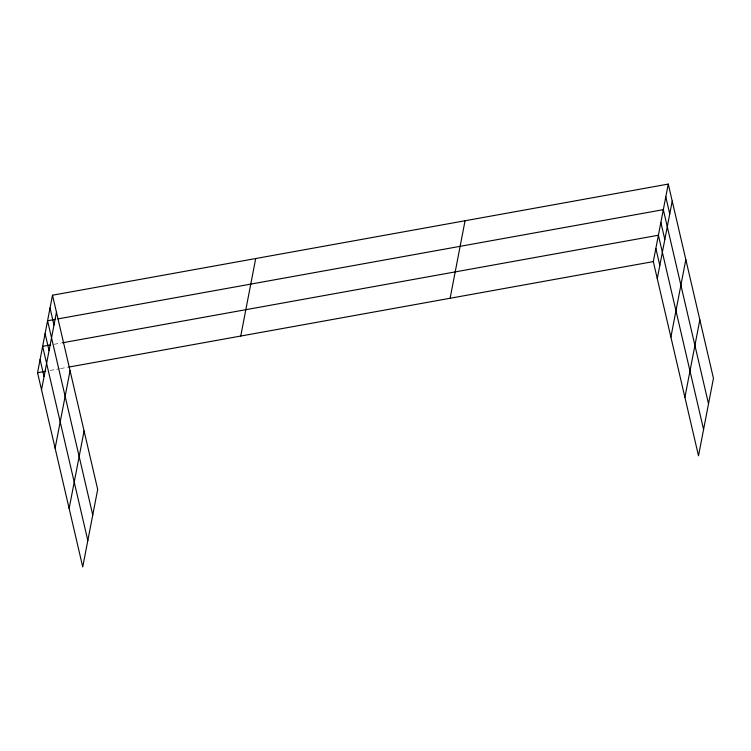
<?xml version="1.0" encoding="UTF-8"?>
<svg xmlns="http://www.w3.org/2000/svg" width="751" height="751" viewBox="0 0 751 751"><rect width="100%" height="100%" fill="white"/><g stroke="black" fill="none" stroke-linecap="round" stroke-linejoin="round"><path stroke-width="0.56" stroke-dasharray="3.75 2.82" d="M54.175 344.277L61.103 343.029M50.251 370.421L59.489 368.75M60.643 368.544L67.571 367.295"/><path stroke-width="1.13" d="M52.495 295.209L97.686 489.408L82.741 566.921L37.55 372.712L52.495 295.209L668.259 184.079L713.45 378.288L698.505 455.791L653.314 261.592L668.259 184.079M41.521 389.76L56.466 312.256M55.123 448.225L70.068 370.712M69.139 508.455L84.084 430.952M240.752 336.044L255.697 258.532M450.112 298.26L465.057 220.747M657.275 278.64L672.22 201.127M670.887 337.096L685.832 259.593M684.903 397.335L699.848 319.823M55.649 319.325L47.566 320.78L92.758 514.989M57.958 318.903L663.321 209.66L708.522 403.869M50.711 344.906L42.629 346.361L87.829 540.57M62.258 342.822L658.392 235.232L703.584 429.441M37.55 372.712L45.633 371.257M68.726 367.089L653.314 261.592M665.79 196.865L669.761 213.913M660.861 222.446L664.823 239.494M655.848 248.412L659.819 265.46M50.026 307.994L53.997 325.042M45.098 333.575L49.068 350.623M40.094 359.532L44.056 376.589"/></g></svg>
